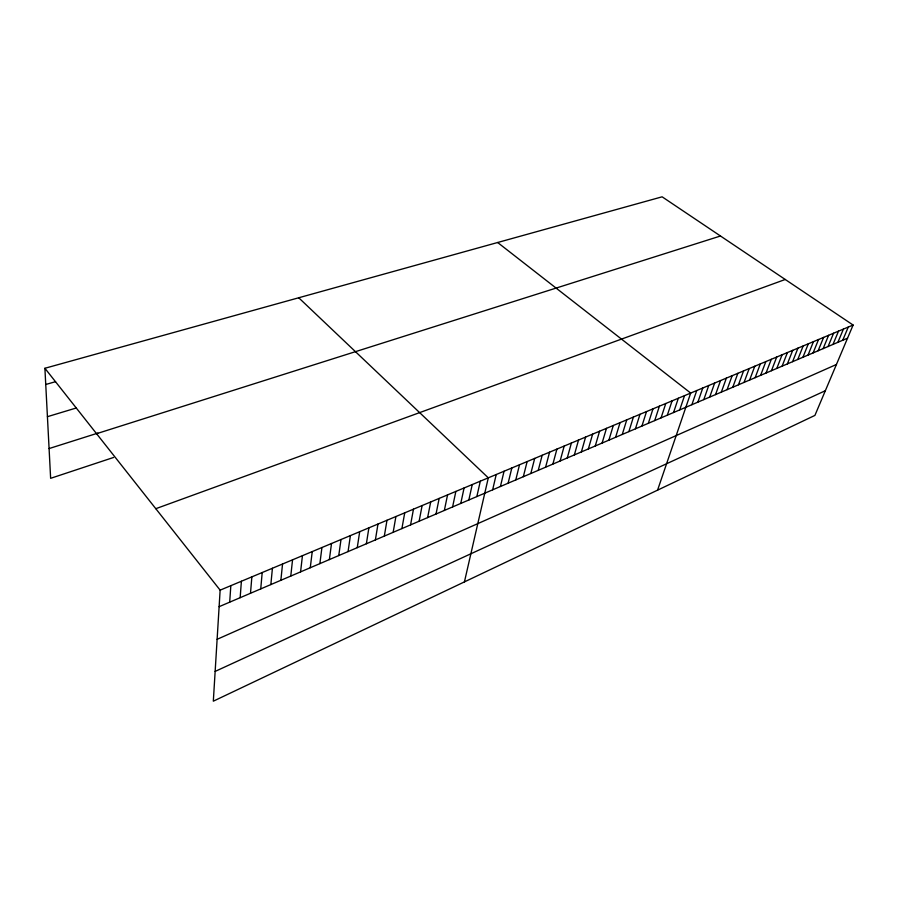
<?xml version="1.0" encoding="UTF-8"?>
<svg xmlns="http://www.w3.org/2000/svg" width="898" height="898" viewBox="0 0 898 898"><rect width="100%" height="100%" fill="white"/><g stroke="black" fill="none" stroke-linecap="round" stroke-linejoin="round"><path stroke-width="1.35" d="M44.9 368.281L220.133 590.154L213.32 701.181L814.913 415.404L853.1 325.042L662.118 196.819L44.9 368.281L50.636 478.32L113.608 457.452M229.697 602.154L230.831 585.676M240.159 597.686L241.394 581.253M250.497 593.264L251.855 576.875M260.734 588.897L262.194 572.542M270.848 584.576L272.42 568.254M280.861 580.299L282.544 564.023M290.772 576.067L292.546 559.824M300.572 571.88L302.446 555.682M310.27 567.727L312.246 551.574M319.868 563.63L321.933 547.522M329.364 559.577L331.519 543.503M338.759 555.559L341.004 539.53M348.065 551.585L350.4 535.601M357.258 547.657L359.683 531.706M366.373 543.761L368.887 527.856M375.386 539.911L377.979 524.039M384.322 536.095L386.993 520.268M393.156 532.323L395.906 516.53M401.9 528.585L404.729 512.837M410.566 524.881L413.473 509.177M419.13 521.222L422.116 505.552M427.628 517.596L430.681 501.971M436.035 514.004L439.156 498.424M444.353 510.446L447.552 494.899M452.603 506.921L455.858 491.419M460.764 503.441L464.086 487.973M468.846 499.984L472.236 484.561M476.849 496.56L480.307 481.182M464.423 581.904L488.299 477.837L298.72 297.766M492.643 489.814L496.224 474.514M500.422 486.491L504.059 471.237M508.122 483.203L511.826 467.981M515.766 479.936L519.515 464.76M523.321 476.703L527.137 461.572M530.819 473.504L534.692 458.407M538.25 470.339L542.168 455.275M545.602 467.196L549.576 452.177M552.887 464.075L556.917 449.101M560.116 460.988L564.191 446.048M567.267 457.935L571.397 443.028M574.361 454.904L578.537 440.042M581.388 451.896L585.608 437.079M588.358 448.921L592.624 434.138M595.262 445.98L599.572 431.231M602.109 443.051L606.464 428.346M608.889 440.155L613.289 425.484M615.613 437.281L620.047 422.655M622.269 434.43L626.759 419.849M628.881 431.612L633.404 417.065M635.425 428.817L639.993 414.304M641.924 426.045L646.515 411.565M648.356 423.295L652.992 408.859M654.732 420.567L659.413 406.165M661.063 417.862L665.777 403.505M667.337 415.179L672.086 400.856M673.556 412.53L678.338 398.241M679.719 409.892L684.534 395.648M657.572 490.151L690.685 393.066L497.649 242.505M691.875 404.695L696.758 390.529M697.869 402.136L702.775 388.003M703.808 399.599L708.746 385.5M709.701 397.084L714.673 383.019M715.549 394.592L720.544 380.561M721.341 392.112L726.37 378.125M727.088 389.653L732.151 375.701M732.79 387.218L737.875 373.299M738.448 384.804L743.566 370.919M744.06 382.402L749.201 368.562M749.628 380.022L754.791 366.216M755.151 377.665L760.337 363.892M760.628 375.33L765.848 361.591M766.061 373.007L771.303 359.301M771.461 370.706L776.714 357.034M776.804 368.416L782.091 354.777M782.113 366.148L787.423 352.555M787.378 363.892L792.71 350.332M792.608 361.658L797.963 348.132M797.794 359.447L803.171 345.954M802.947 357.247L808.335 343.788M808.054 355.069L813.465 341.644M813.117 352.903L818.549 339.511M818.145 350.748L823.601 337.401M823.14 348.615L828.607 335.302M828.091 346.505L833.58 333.214M833.007 344.405L838.519 331.149M837.89 342.318L843.413 329.095M842.728 340.252L848.273 327.063M215.15 671.412L825.341 390.72M217.125 639.309L836.431 364.476M219.123 606.678L847.544 338.198M220.133 590.154L853.1 325.042M155.803 508.695L785.234 279.48M49.087 448.562L97.916 433.094M96.569 433.7L720.477 236.006M47.426 416.683L76.004 408.074M45.742 384.49L55.553 381.684"/></g></svg>
